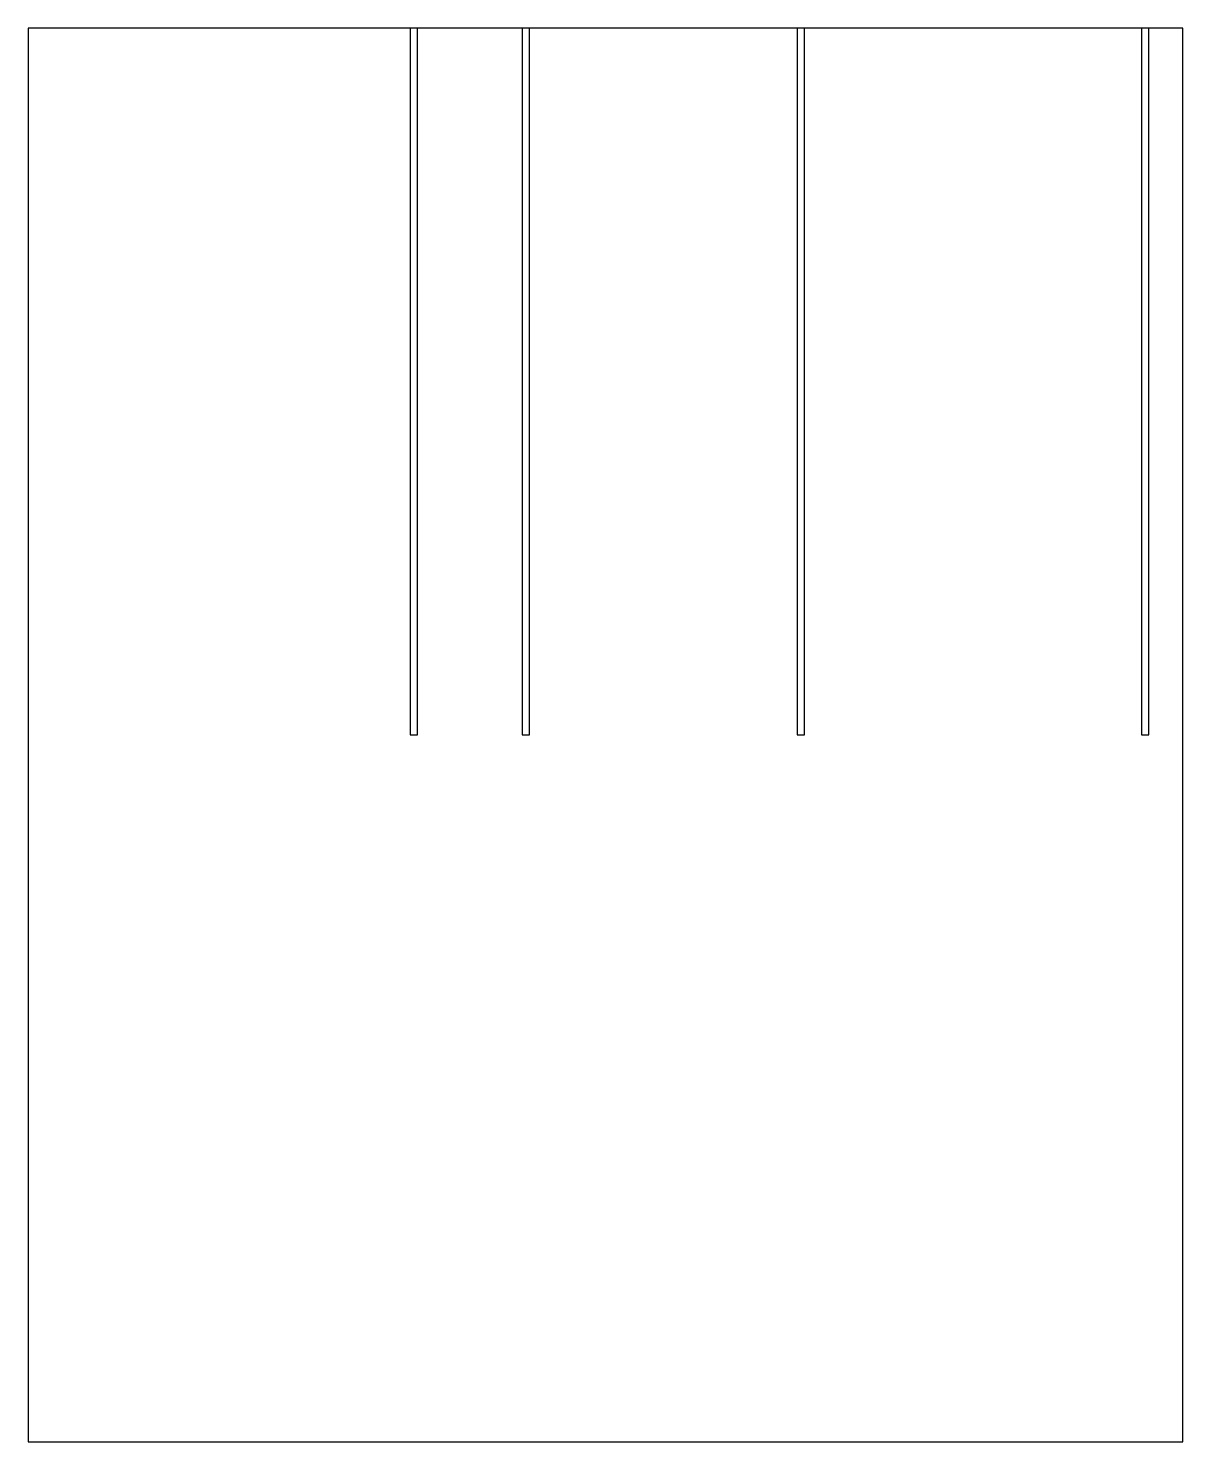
# Model space of a CAD drawing. Header units: millimetres. Extents: x 0 to 490, y 0 to 600.
import ezdxf

# ---------------------------------------------------------------- set-up
doc = ezdxf.new("R2010")
doc.units = ezdxf.units.MM
doc.layers.add('OUTLINE', color=5, linetype='Continuous')
doc.layers.add('SLOT', color=1, linetype='Continuous')

msp = doc.modelspace()

# ---------------------------------------------------------------- linework, layer by layer
at = {"layer": 'OUTLINE'}
msp.add_lwpolyline([(0, 0), (489.92, 0), (489.92, 600), (0, 600), (0, 0)], close=True, dxfattribs=at)
at = {"layer": 'SLOT'}
for points in [[(162.05, 300), (165.15, 300), (165.15, 600), (162.05, 600), (162.05, 300)], [(209.57, 300), (212.67, 300), (212.67, 600), (209.57, 600), (209.57, 300)], [(326.29, 300), (329.39, 300), (329.39, 600), (326.29, 600), (326.29, 300)], [(472.44, 300), (475.54, 300), (475.54, 600), (472.44, 600), (472.44, 300)]]:
    msp.add_lwpolyline(points, close=True, dxfattribs=at)

doc.saveas('drawing.dxf')
